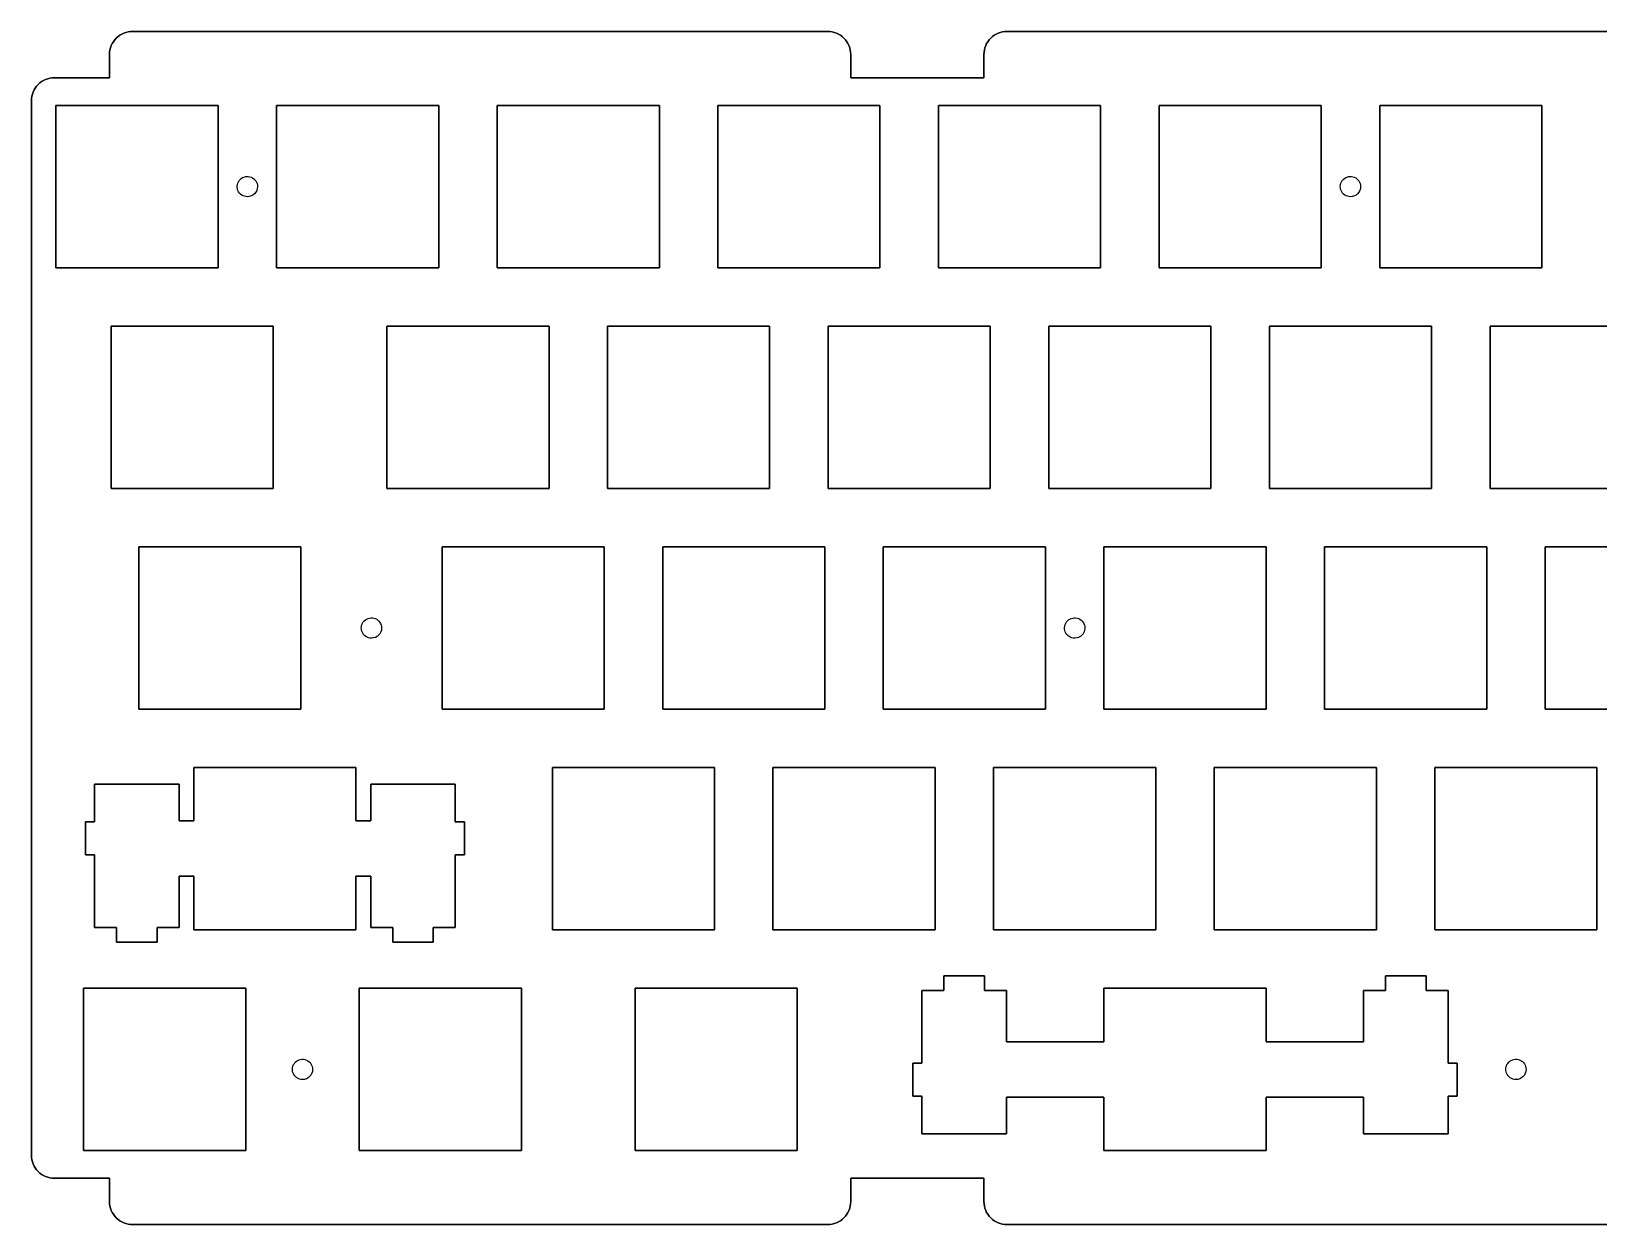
# Model space of a CAD drawing. Extents: x 3 to 307, y 3 to 106.
# Drawn here: x 3 to 138.4, y 3 to 106 of the extents above; entities that cross this region are included whole.
import ezdxf

# ---------------------------------------------------------------- set-up
doc = ezdxf.new("R2010")
doc.units = 0
doc.layers.get('0').update_dxf_attribs({"linetype": 'CONTINUOUS'})

msp = doc.modelspace()

# ---------------------------------------------------------------- linework, layer by layer
at = {"color": 7}
for points in [[(11.79, 106.04), (11.79, 106.04), (71.79, 106.04), (71.79, 106.04), (11.79, 106.04)], [(11.79, 106.04)], [(71.79, 106.04), (71.79, 106.04)], [(87.29, 106.04), (87.29, 106.04), (147.29, 106.04), (147.29, 106.04), (87.29, 106.04)], [(87.29, 106.04)], [(9.79, 104.04), (9.79, 104.04)], [(9.79, 102.04), (9.79, 102.04), (9.79, 104.04), (9.79, 104.04), (9.79, 102.04)], [(73.79, 104.04), (73.79, 104.04), (73.79, 102.04), (73.79, 102.04), (73.79, 104.04)], [(73.79, 104.04)], [(85.29, 104.04), (85.29, 104.04)], [(85.29, 102.04), (85.29, 102.04), (85.29, 104.04), (85.29, 104.04), (85.29, 102.04)], [(5.04, 102.04), (9.79, 102.04), (9.79, 102.04), (5.04, 102.04), (5.04, 102.04)], [(5.04, 102.04)], [(73.79, 102.04), (85.29, 102.04), (85.29, 102.04), (73.79, 102.04), (73.79, 102.04)], [(3.04, 100.04), (3.04, 100.04)], [(3.04, 9.04), (3.04, 9.04), (3.04, 100.04), (3.04, 100.04), (3.04, 9.04), (3.04, 9.04)], [(19.165, 99.64), (19.165, 99.64), (5.165, 99.64), (5.165, 99.64), (19.165, 99.64)], [(5.165, 99.64), (5.165, 99.64), (5.165, 85.64), (5.165, 85.64), (5.165, 99.64)], [(19.165, 85.64), (19.165, 85.64), (19.165, 99.64), (19.165, 99.64), (19.165, 85.64)], [(38.215, 99.64), (38.215, 99.64), (24.215, 99.64), (24.215, 99.64), (38.215, 99.64)], [(24.215, 99.64), (24.215, 99.64), (24.215, 85.64), (24.215, 85.64), (24.215, 99.64)], [(38.215, 85.64), (38.215, 85.64), (38.215, 99.64), (38.215, 99.64), (38.215, 85.64)], [(57.265, 99.64), (57.265, 99.64), (43.265, 99.64), (43.265, 99.64), (57.265, 99.64)], [(43.265, 99.64), (43.265, 99.64), (43.265, 85.64), (43.265, 85.64), (43.265, 99.64)], [(57.265, 85.64), (57.265, 85.64), (57.265, 99.64), (57.265, 99.64), (57.265, 85.64)], [(76.315, 99.64), (76.315, 99.64), (62.315, 99.64), (62.315, 99.64), (76.315, 99.64)], [(62.315, 99.64), (62.315, 99.64), (62.315, 85.64), (62.315, 85.64), (62.315, 99.64)], [(76.315, 85.64), (76.315, 85.64), (76.315, 99.64), (76.315, 99.64), (76.315, 85.64)], [(95.365, 99.64), (95.365, 99.64), (81.365, 99.64), (81.365, 99.64), (95.365, 99.64)], [(81.365, 99.64), (81.365, 99.64), (81.365, 85.64), (81.365, 85.64), (81.365, 99.64)], [(95.365, 85.64), (95.365, 85.64), (95.365, 99.64), (95.365, 99.64), (95.365, 85.64)], [(114.415, 99.64), (114.415, 99.64), (100.415, 99.64), (100.415, 99.64), (114.415, 99.64)], [(100.415, 99.64), (100.415, 99.64), (100.415, 85.64), (100.415, 85.64), (100.415, 99.64)], [(114.415, 85.64), (114.415, 85.64), (114.415, 99.64), (114.415, 99.64), (114.415, 85.64)], [(133.465, 99.64), (133.465, 99.64), (119.465, 99.64), (119.465, 99.64), (133.465, 99.64)], [(119.465, 99.64), (119.465, 99.64), (119.465, 85.64), (119.465, 85.64), (119.465, 99.64)], [(133.465, 85.64), (133.465, 85.64), (133.465, 99.64), (133.465, 99.64), (133.465, 85.64)], [(21.69, 91.765)], [(116.94, 91.765)], [(5.165, 85.64), (5.165, 85.64), (19.165, 85.64), (19.165, 85.64), (5.165, 85.64)], [(24.215, 85.64), (24.215, 85.64), (38.215, 85.64), (38.215, 85.64), (24.215, 85.64)], [(43.265, 85.64), (43.265, 85.64), (57.265, 85.64), (57.265, 85.64), (43.265, 85.64)], [(62.315, 85.64), (62.315, 85.64), (76.315, 85.64), (76.315, 85.64), (62.315, 85.64)], [(81.365, 85.64), (81.365, 85.64), (95.365, 85.64), (95.365, 85.64), (81.365, 85.64)], [(100.415, 85.64), (100.415, 85.64), (114.415, 85.64), (114.415, 85.64), (100.415, 85.64)], [(119.465, 85.64), (119.465, 85.64), (133.465, 85.64), (133.465, 85.64), (119.465, 85.64)], [(23.9275, 80.59), (23.9275, 80.59), (9.9275, 80.59), (9.9275, 80.59), (23.9275, 80.59)], [(9.9275, 80.59), (9.9275, 80.59), (9.9275, 66.59), (9.9275, 66.59), (9.9275, 80.59)], [(23.9275, 66.59), (23.9275, 66.59), (23.9275, 80.59), (23.9275, 80.59), (23.9275, 66.59)], [(47.74, 80.59), (47.74, 80.59), (33.74, 80.59), (33.74, 80.59), (47.74, 80.59)], [(33.74, 80.59), (33.74, 80.59), (33.74, 66.59), (33.74, 66.59), (33.74, 80.59)], [(47.74, 66.59), (47.74, 66.59), (47.74, 80.59), (47.74, 80.59), (47.74, 66.59)], [(66.79, 80.59), (66.79, 80.59), (52.79, 80.59), (52.79, 80.59), (66.79, 80.59)], [(52.79, 80.59), (52.79, 80.59), (52.79, 66.59), (52.79, 66.59), (52.79, 80.59)], [(66.79, 66.59), (66.79, 66.59), (66.79, 80.59), (66.79, 80.59), (66.79, 66.59)], [(85.84, 80.59), (85.84, 80.59), (71.84, 80.59), (71.84, 80.59), (85.84, 80.59)], [(71.84, 80.59), (71.84, 80.59), (71.84, 66.59), (71.84, 66.59), (71.84, 80.59)], [(85.84, 66.59), (85.84, 66.59), (85.84, 80.59), (85.84, 80.59), (85.84, 66.59)], [(104.89, 80.59), (104.89, 80.59), (90.89, 80.59), (90.89, 80.59), (104.89, 80.59)], [(90.89, 80.59), (90.89, 80.59), (90.89, 66.59), (90.89, 66.59), (90.89, 80.59)], [(104.89, 66.59), (104.89, 66.59), (104.89, 80.59), (104.89, 80.59), (104.89, 66.59)], [(123.94, 80.59), (123.94, 80.59), (109.94, 80.59), (109.94, 80.59), (123.94, 80.59)], [(109.94, 80.59), (109.94, 80.59), (109.94, 66.59), (109.94, 66.59), (109.94, 80.59)], [(123.94, 66.59), (123.94, 66.59), (123.94, 80.59), (123.94, 80.59), (123.94, 66.59)], [(142.99, 80.59), (142.99, 80.59), (128.99, 80.59), (128.99, 80.59), (142.99, 80.59)], [(128.99, 80.59), (128.99, 80.59), (128.99, 66.59), (128.99, 66.59), (128.99, 80.59)], [(9.9275, 66.59), (9.9275, 66.59), (23.9275, 66.59), (23.9275, 66.59), (9.9275, 66.59)], [(33.74, 66.59), (33.74, 66.59), (47.74, 66.59), (47.74, 66.59), (33.74, 66.59)], [(52.79, 66.59), (52.79, 66.59), (66.79, 66.59), (66.79, 66.59), (52.79, 66.59)], [(71.84, 66.59), (71.84, 66.59), (85.84, 66.59), (85.84, 66.59), (71.84, 66.59)], [(90.89, 66.59), (90.89, 66.59), (104.89, 66.59), (104.89, 66.59), (90.89, 66.59)], [(109.94, 66.59), (109.94, 66.59), (123.94, 66.59), (123.94, 66.59), (109.94, 66.59)], [(128.99, 66.59), (128.99, 66.59), (142.99, 66.59), (142.99, 66.59), (128.99, 66.59)], [(26.30875, 61.54), (26.30875, 61.54), (12.30875, 61.54), (12.30875, 61.54), (26.30875, 61.54)], [(12.30875, 61.54), (12.30875, 61.54), (12.30875, 47.54), (12.30875, 47.54), (12.30875, 61.54)], [(26.30875, 47.54), (26.30875, 47.54), (26.30875, 61.54), (26.30875, 61.54), (26.30875, 47.54)], [(52.5025, 61.54), (52.5025, 61.54), (38.5025, 61.54), (38.5025, 61.54), (52.5025, 61.54)], [(38.5025, 61.54), (38.5025, 61.54), (38.5025, 47.54), (38.5025, 47.54), (38.5025, 61.54)], [(52.5025, 47.54), (52.5025, 47.54), (52.5025, 61.54), (52.5025, 61.54), (52.5025, 47.54)], [(71.5525, 61.54), (71.5525, 61.54), (57.5525, 61.54), (57.5525, 61.54), (71.5525, 61.54)], [(57.5525, 61.54), (57.5525, 61.54), (57.5525, 47.54), (57.5525, 47.54), (57.5525, 61.54)], [(71.5525, 47.54), (71.5525, 47.54), (71.5525, 61.54), (71.5525, 61.54), (71.5525, 47.54)], [(90.6025, 61.54), (90.6025, 61.54), (76.6025, 61.54), (76.6025, 61.54), (90.6025, 61.54)], [(76.6025, 61.54), (76.6025, 61.54), (76.6025, 47.54), (76.6025, 47.54), (76.6025, 61.54)], [(90.6025, 47.54), (90.6025, 47.54), (90.6025, 61.54), (90.6025, 61.54), (90.6025, 47.54)], [(109.6525, 61.54), (109.6525, 61.54), (95.6525, 61.54), (95.6525, 61.54), (109.6525, 61.54)], [(95.6525, 61.54), (95.6525, 61.54), (95.6525, 47.54), (95.6525, 47.54), (95.6525, 61.54)], [(109.6525, 47.54), (109.6525, 47.54), (109.6525, 61.54), (109.6525, 61.54), (109.6525, 47.54)], [(128.7025, 61.54), (128.7025, 61.54), (114.7025, 61.54), (114.7025, 61.54), (128.7025, 61.54)], [(114.7025, 61.54), (114.7025, 61.54), (114.7025, 47.54), (114.7025, 47.54), (114.7025, 61.54)], [(128.7025, 47.54), (128.7025, 47.54), (128.7025, 61.54), (128.7025, 61.54), (128.7025, 47.54)], [(147.7525, 61.54), (147.7525, 61.54), (133.7525, 61.54), (133.7525, 61.54), (147.7525, 61.54)], [(133.7525, 61.54), (133.7525, 61.54), (133.7525, 47.54), (133.7525, 47.54), (133.7525, 61.54)], [(32.405625, 53.665)], [(93.1275, 53.665)], [(12.30875, 47.54), (12.30875, 47.54), (26.30875, 47.54), (26.30875, 47.54), (12.30875, 47.54)], [(38.5025, 47.54), (38.5025, 47.54), (52.5025, 47.54), (52.5025, 47.54), (38.5025, 47.54)], [(57.5525, 47.54), (57.5525, 47.54), (71.5525, 47.54), (71.5525, 47.54), (57.5525, 47.54)], [(76.6025, 47.54), (76.6025, 47.54), (90.6025, 47.54), (90.6025, 47.54), (76.6025, 47.54)], [(95.6525, 47.54), (95.6525, 47.54), (109.6525, 47.54), (109.6525, 47.54), (95.6525, 47.54)], [(114.7025, 47.54), (114.7025, 47.54), (128.7025, 47.54), (128.7025, 47.54), (114.7025, 47.54)], [(133.7525, 47.54), (133.7525, 47.54), (147.7525, 47.54), (147.7525, 47.54), (133.7525, 47.54)], [(17.0713, 42.49), (17.0713, 42.49), (31.0713, 42.49), (31.0713, 42.49), (17.0713, 42.49)], [(17.0713, 37.88625), (17.0713, 37.88625), (17.0713, 42.49), (17.0713, 42.49), (17.0713, 37.88625)], [(31.0713, 42.49), (31.0713, 42.49), (31.0713, 37.88625), (31.0713, 37.88625), (31.0713, 42.49)], [(62.0275, 42.49), (62.0275, 42.49), (48.0275, 42.49), (48.0275, 42.49), (62.0275, 42.49)], [(48.0275, 42.49), (48.0275, 42.49), (48.0275, 28.49), (48.0275, 28.49), (48.0275, 42.49)], [(62.0275, 28.49), (62.0275, 28.49), (62.0275, 42.49), (62.0275, 42.49), (62.0275, 28.49)], [(81.0775, 42.49), (81.0775, 42.49), (67.0775, 42.49), (67.0775, 42.49), (81.0775, 42.49)], [(67.0775, 42.49), (67.0775, 42.49), (67.0775, 28.49), (67.0775, 28.49), (67.0775, 42.49)], [(81.0775, 28.49), (81.0775, 28.49), (81.0775, 42.49), (81.0775, 42.49), (81.0775, 28.49)], [(100.1275, 42.49), (100.1275, 42.49), (86.1275, 42.49), (86.1275, 42.49), (100.1275, 42.49)], [(86.1275, 42.49), (86.1275, 42.49), (86.1275, 28.49), (86.1275, 28.49), (86.1275, 42.49)], [(100.1275, 28.49), (100.1275, 28.49), (100.1275, 42.49), (100.1275, 42.49), (100.1275, 28.49)], [(119.1775, 42.49), (119.1775, 42.49), (105.1775, 42.49), (105.1775, 42.49), (119.1775, 42.49)], [(105.1775, 42.49), (105.1775, 42.49), (105.1775, 28.49), (105.1775, 28.49), (105.1775, 42.49)], [(119.1775, 28.49), (119.1775, 28.49), (119.1775, 42.49), (119.1775, 42.49), (119.1775, 28.49)], [(138.2275, 42.49), (138.2275, 42.49), (124.2275, 42.49), (124.2275, 42.49), (138.2275, 42.49)], [(124.2275, 42.49), (124.2275, 42.49), (124.2275, 28.49), (124.2275, 28.49), (124.2275, 42.49)], [(138.2275, 28.49), (138.2275, 28.49), (138.2275, 42.49), (138.2275, 42.49), (138.2275, 28.49)], [(8.4988, 41.06125), (8.4988, 41.06125), (15.8013, 41.06125), (15.8013, 41.06125), (8.4988, 41.06125)], [(8.4988, 37.806875), (8.4988, 37.806875), (8.4988, 41.06125), (8.4988, 41.06125), (8.4988, 37.806875)], [(15.8013, 41.06125), (15.8013, 41.06125), (15.8013, 37.88625), (15.8013, 37.88625), (15.8013, 41.06125)], [(32.3413, 41.06125), (32.3413, 41.06125), (39.6438, 41.06125), (39.6438, 41.06125), (32.3413, 41.06125)], [(32.3413, 37.88625), (32.3413, 37.88625), (32.3413, 41.06125), (32.3413, 41.06125), (32.3413, 37.88625)], [(39.6438, 41.06125), (39.6438, 41.06125), (39.6438, 37.806875), (39.6438, 37.806875), (39.6438, 41.06125)], [(7.70505, 37.806875), (7.70505, 37.806875), (8.4988, 37.806875), (8.4988, 37.806875), (7.70505, 37.806875)], [(7.70505, 34.949375), (7.70505, 34.949375), (7.70505, 37.806875), (7.70505, 37.806875), (7.70505, 34.949375)], [(15.8013, 37.88625), (15.8013, 37.88625), (17.0713, 37.88625), (17.0713, 37.88625), (15.8013, 37.88625)], [(31.0713, 37.88625), (31.0713, 37.88625), (32.3413, 37.88625), (32.3413, 37.88625), (31.0713, 37.88625)], [(39.6438, 37.806875), (39.6438, 37.806875), (40.43755, 37.806875), (40.43755, 37.806875), (39.6438, 37.806875)], [(40.43755, 37.806875), (40.43755, 37.806875), (40.43755, 34.949375), (40.43755, 34.949375), (40.43755, 37.806875)], [(8.4988, 34.949375), (8.4988, 34.949375), (7.70505, 34.949375), (7.70505, 34.949375), (8.4988, 34.949375)], [(8.4988, 28.67875), (8.4988, 28.67875), (8.4988, 34.949375), (8.4988, 34.949375), (8.4988, 28.67875)], [(40.43755, 34.949375), (40.43755, 34.949375), (39.6438, 34.949375), (39.6438, 34.949375), (40.43755, 34.949375)], [(39.6438, 34.949375), (39.6438, 34.949375), (39.6438, 28.67875), (39.6438, 28.67875), (39.6438, 34.949375)], [(17.0713, 33.12375), (17.0713, 33.12375), (15.8013, 33.12375), (15.8013, 33.12375), (17.0713, 33.12375)], [(15.8013, 33.12375), (15.8013, 33.12375), (15.8013, 28.67875), (15.8013, 28.67875), (15.8013, 33.12375)], [(17.0713, 28.49), (17.0713, 28.49), (17.0713, 33.12375), (17.0713, 33.12375), (17.0713, 28.49)], [(32.3413, 33.12375), (32.3413, 33.12375), (31.0713, 33.12375), (31.0713, 33.12375), (32.3413, 33.12375)], [(31.0713, 33.12375), (31.0713, 33.12375), (31.0713, 28.49), (31.0713, 28.49), (31.0713, 33.12375)], [(32.3413, 28.67875), (32.3413, 28.67875), (32.3413, 33.12375), (32.3413, 33.12375), (32.3413, 28.67875)], [(10.4038, 28.67875), (10.4038, 28.67875), (8.4988, 28.67875), (8.4988, 28.67875), (10.4038, 28.67875)], [(10.4038, 27.40875), (10.4038, 27.40875), (10.4038, 28.67875), (10.4038, 28.67875), (10.4038, 27.40875)], [(15.8013, 28.67875), (15.8013, 28.67875), (13.8963, 28.67875), (13.8963, 28.67875), (15.8013, 28.67875)], [(13.8963, 28.67875), (13.8963, 28.67875), (13.8963, 27.40875), (13.8963, 27.40875), (13.8963, 28.67875)], [(31.0713, 28.49), (31.0713, 28.49), (17.0713, 28.49), (17.0713, 28.49), (31.0713, 28.49)], [(34.2463, 28.67875), (34.2463, 28.67875), (32.3413, 28.67875), (32.3413, 28.67875), (34.2463, 28.67875)], [(34.2463, 27.40875), (34.2463, 27.40875), (34.2463, 28.67875), (34.2463, 28.67875), (34.2463, 27.40875)], [(39.6438, 28.67875), (39.6438, 28.67875), (37.7388, 28.67875), (37.7388, 28.67875), (39.6438, 28.67875)], [(37.7388, 28.67875), (37.7388, 28.67875), (37.7388, 27.40875), (37.7388, 27.40875), (37.7388, 28.67875)], [(48.0275, 28.49), (48.0275, 28.49), (62.0275, 28.49), (62.0275, 28.49), (48.0275, 28.49)], [(67.0775, 28.49), (67.0775, 28.49), (81.0775, 28.49), (81.0775, 28.49), (67.0775, 28.49)], [(86.1275, 28.49), (86.1275, 28.49), (100.1275, 28.49), (100.1275, 28.49), (86.1275, 28.49)], [(105.1775, 28.49), (105.1775, 28.49), (119.1775, 28.49), (119.1775, 28.49), (105.1775, 28.49)], [(124.2275, 28.49), (124.2275, 28.49), (138.2275, 28.49), (138.2275, 28.49), (124.2275, 28.49)], [(13.8963, 27.40875), (13.8963, 27.40875), (10.4038, 27.40875), (10.4038, 27.40875), (13.8963, 27.40875)], [(37.7388, 27.40875), (37.7388, 27.40875), (34.2463, 27.40875), (34.2463, 27.40875), (37.7388, 27.40875)], [(81.84125, 23.25125), (81.84125, 24.52125), (81.84125, 24.52125), (81.84125, 23.25125), (81.84125, 23.25125)], [(81.84125, 24.52125), (85.33375, 24.52125), (85.33375, 24.52125), (81.84125, 24.52125), (81.84125, 24.52125)], [(85.33375, 24.52125), (85.33375, 23.25125), (85.33375, 23.25125), (85.33375, 24.52125), (85.33375, 24.52125)], [(119.97125, 23.25125), (119.97125, 24.52125), (119.97125, 24.52125), (119.97125, 23.25125), (119.97125, 23.25125)], [(119.97125, 24.52125), (123.46375, 24.52125), (123.46375, 24.52125), (119.97125, 24.52125), (119.97125, 24.52125)], [(123.46375, 24.52125), (123.46375, 23.25125), (123.46375, 23.25125), (123.46375, 24.52125), (123.46375, 24.52125)], [(21.54625, 23.44), (21.54625, 23.44), (7.54625, 23.44), (7.54625, 23.44), (21.54625, 23.44)], [(7.54625, 23.44), (7.54625, 23.44), (7.54625, 9.44), (7.54625, 9.44), (7.54625, 23.44)], [(21.54625, 9.44), (21.54625, 9.44), (21.54625, 23.44), (21.54625, 23.44), (21.54625, 9.44)], [(45.35875, 23.44), (45.35875, 23.44), (31.35875, 23.44), (31.35875, 23.44), (45.35875, 23.44)], [(31.35875, 23.44), (31.35875, 23.44), (31.35875, 9.44), (31.35875, 9.44), (31.35875, 23.44)], [(45.35875, 9.44), (45.35875, 9.44), (45.35875, 23.44), (45.35875, 23.44), (45.35875, 9.44)], [(69.17125, 23.44), (69.17125, 23.44), (55.17125, 23.44), (55.17125, 23.44), (69.17125, 23.44)], [(55.17125, 23.44), (55.17125, 23.44), (55.17125, 9.44), (55.17125, 9.44), (55.17125, 23.44)], [(69.17125, 9.44), (69.17125, 9.44), (69.17125, 23.44), (69.17125, 23.44), (69.17125, 9.44)], [(79.93625, 16.980625), (79.93625, 23.25125), (79.93625, 23.25125), (79.93625, 16.980625), (79.93625, 16.980625)], [(79.93625, 23.25125), (81.84125, 23.25125), (81.84125, 23.25125), (79.93625, 23.25125), (79.93625, 23.25125)], [(85.33375, 23.25125), (87.23875, 23.25125), (87.23875, 23.25125), (85.33375, 23.25125), (85.33375, 23.25125)], [(87.23875, 23.25125), (87.23875, 18.80625), (87.23875, 18.80625), (87.23875, 23.25125), (87.23875, 23.25125)], [(95.6525, 18.80625), (95.6525, 23.44), (95.6525, 23.44), (95.6525, 18.80625), (95.6525, 18.80625)], [(95.6525, 23.44), (109.6525, 23.44), (109.6525, 23.44), (95.6525, 23.44), (95.6525, 23.44)], [(109.6525, 23.44), (109.6525, 18.80625), (109.6525, 18.80625), (109.6525, 23.44), (109.6525, 23.44)], [(118.06625, 18.80625), (118.06625, 23.25125), (118.06625, 23.25125), (118.06625, 18.80625), (118.06625, 18.80625)], [(118.06625, 23.25125), (119.97125, 23.25125), (119.97125, 23.25125), (118.06625, 23.25125), (118.06625, 23.25125)], [(123.46375, 23.25125), (125.36875, 23.25125), (125.36875, 23.25125), (123.46375, 23.25125), (123.46375, 23.25125)], [(125.36875, 23.25125), (125.36875, 16.980625), (125.36875, 16.980625), (125.36875, 23.25125), (125.36875, 23.25125)], [(87.23875, 18.80625), (95.6525, 18.80625), (95.6525, 18.80625), (87.23875, 18.80625), (87.23875, 18.80625)], [(109.6525, 18.80625), (118.06625, 18.80625), (118.06625, 18.80625), (109.6525, 18.80625), (109.6525, 18.80625)], [(79.1425, 16.980625), (79.93625, 16.980625), (79.93625, 16.980625), (79.1425, 16.980625), (79.1425, 16.980625)], [(79.1425, 14.123125), (79.1425, 16.980625), (79.1425, 16.980625), (79.1425, 14.123125), (79.1425, 14.123125)], [(125.36875, 16.980625), (126.1625, 16.980625), (126.1625, 16.980625), (125.36875, 16.980625), (125.36875, 16.980625)], [(126.1625, 16.980625), (126.1625, 14.123125), (126.1625, 14.123125), (126.1625, 16.980625), (126.1625, 16.980625)], [(26.4525, 15.565)], [(131.2275, 15.565)], [(79.93625, 14.123125), (79.1425, 14.123125), (79.1425, 14.123125), (79.93625, 14.123125), (79.93625, 14.123125)], [(79.93625, 10.86875), (79.93625, 14.123125), (79.93625, 14.123125), (79.93625, 10.86875), (79.93625, 10.86875)], [(87.23875, 14.04375), (87.23875, 10.86875), (87.23875, 10.86875), (87.23875, 14.04375), (87.23875, 14.04375)], [(95.6525, 14.04375), (87.23875, 14.04375), (87.23875, 14.04375), (95.6525, 14.04375), (95.6525, 14.04375)], [(95.6525, 9.44), (95.6525, 14.04375), (95.6525, 14.04375), (95.6525, 9.44), (95.6525, 9.44)], [(109.6525, 14.04375), (109.6525, 9.44), (109.6525, 9.44), (109.6525, 14.04375), (109.6525, 14.04375)], [(118.06625, 14.04375), (109.6525, 14.04375), (109.6525, 14.04375), (118.06625, 14.04375), (118.06625, 14.04375)], [(118.06625, 10.86875), (118.06625, 14.04375), (118.06625, 14.04375), (118.06625, 10.86875), (118.06625, 10.86875)], [(125.36875, 14.123125), (125.36875, 10.86875), (125.36875, 10.86875), (125.36875, 14.123125), (125.36875, 14.123125)], [(126.1625, 14.123125), (125.36875, 14.123125), (125.36875, 14.123125), (126.1625, 14.123125), (126.1625, 14.123125)], [(87.23875, 10.86875), (79.93625, 10.86875), (79.93625, 10.86875), (87.23875, 10.86875), (87.23875, 10.86875)], [(125.36875, 10.86875), (118.06625, 10.86875), (118.06625, 10.86875), (125.36875, 10.86875), (125.36875, 10.86875)], [(7.54625, 9.44), (7.54625, 9.44), (21.54625, 9.44), (21.54625, 9.44), (7.54625, 9.44)], [(31.35875, 9.44), (31.35875, 9.44), (45.35875, 9.44), (45.35875, 9.44), (31.35875, 9.44)], [(55.17125, 9.44), (55.17125, 9.44), (69.17125, 9.44), (69.17125, 9.44), (55.17125, 9.44)], [(109.6525, 9.44), (95.6525, 9.44), (95.6525, 9.44), (109.6525, 9.44), (109.6525, 9.44)], [(9.79, 7.04), (9.79, 7.04), (5.04, 7.04), (5.04, 7.04), (9.79, 7.04)], [(5.04, 7.04), (5.04, 7.04)], [(9.79, 5.04), (9.79, 5.04), (9.79, 7.04), (9.79, 7.04), (9.79, 5.04)], [(85.29, 7.04), (85.29, 7.04), (73.79, 7.04), (73.79, 7.04), (85.29, 7.04)], [(73.79, 7.04), (73.79, 7.04), (73.79, 5.04), (73.79, 5.04), (73.79, 7.04)], [(85.29, 5.04), (85.29, 5.04), (85.29, 7.04), (85.29, 7.04), (85.29, 5.04)], [(9.79, 5.04)], [(73.79, 5.04), (73.79, 5.04)], [(85.29, 5.04)], [(71.79, 3.04), (71.79, 3.04), (11.79, 3.04), (11.79, 3.04), (71.79, 3.04)], [(11.79, 3.04), (11.79, 3.04)], [(71.79, 3.04)], [(147.29, 3.04), (147.29, 3.04), (87.29, 3.04), (87.29, 3.04), (147.29, 3.04)], [(87.29, 3.04), (87.29, 3.04)]]:
    msp.add_lwpolyline(points, close=True, dxfattribs=at)
for points in [[(10.375786, 105.454214), (10.750859, 105.829286), (11.259567, 106.04), (11.79, 106.04)], [(11.79, 106.04), (11.259567, 106.04), (10.750859, 105.829286), (10.375786, 105.454214)], [(71.79, 106.04), (72.320433, 106.04), (72.829141, 105.829286), (73.204214, 105.454214)], [(73.204214, 105.454214), (72.829141, 105.829286), (72.320433, 106.04), (71.79, 106.04)], [(85.875786, 105.454214), (86.250859, 105.829286), (86.759567, 106.04), (87.29, 106.04)], [(87.29, 106.04), (86.759567, 106.04), (86.250859, 105.829286), (85.875786, 105.454214)], [(9.79, 104.04), (9.79, 104.570433), (10.000714, 105.079141), (10.375786, 105.454214)], [(10.375786, 105.454214), (10.000714, 105.079141), (9.79, 104.570433), (9.79, 104.04)], [(73.204214, 105.454214), (73.579286, 105.079141), (73.79, 104.570433), (73.79, 104.04)], [(73.79, 104.04), (73.79, 104.570433), (73.579286, 105.079141), (73.204214, 105.454214)], [(85.29, 104.04), (85.29, 104.570433), (85.500714, 105.079141), (85.875786, 105.454214)], [(85.875786, 105.454214), (85.500714, 105.079141), (85.29, 104.570433), (85.29, 104.04)], [(3.625786, 101.454214), (4.000859, 101.829286), (4.509567, 102.04), (5.04, 102.04)], [(5.04, 102.04), (4.509567, 102.04), (4.000859, 101.829286), (3.625786, 101.454214)], [(3.04, 100.04), (3.04, 100.570433), (3.250714, 101.079141), (3.625786, 101.454214)], [(3.625786, 101.454214), (3.250714, 101.079141), (3.04, 100.570433), (3.04, 100.04)], [(21.071282, 93.258718), (21.32153, 93.508967), (21.697883, 93.583828), (22.024848, 93.448395)], [(22.024848, 93.448395), (22.351813, 93.312961), (22.565, 92.993904), (22.565, 92.64)], [(116.321282, 93.258718), (116.57153, 93.508967), (116.947883, 93.583828), (117.274848, 93.448395)], [(117.274848, 93.448395), (117.601813, 93.312961), (117.815, 92.993904), (117.815, 92.64)], [(20.881605, 92.305152), (20.746172, 92.632117), (20.821033, 93.00847), (21.071282, 93.258718)], [(21.69, 91.765), (21.336096, 91.765), (21.017039, 91.978187), (20.881605, 92.305152)], [(22.565, 92.64), (22.565, 92.407936), (22.472813, 92.185376), (22.308718, 92.021282)], [(116.131605, 92.305152), (115.996172, 92.632117), (116.071033, 93.00847), (116.321282, 93.258718)], [(116.94, 91.765), (116.586096, 91.765), (116.267039, 91.978187), (116.131605, 92.305152)], [(117.815, 92.64), (117.815, 92.156751), (117.423249, 91.765), (116.94, 91.765)], [(22.308718, 92.021282), (22.144624, 91.857187), (21.922064, 91.765), (21.69, 91.765)], [(31.59723, 54.205152), (31.461797, 54.532117), (31.536658, 54.90847), (31.786907, 55.158718)], [(32.405625, 53.665), (32.051721, 53.665), (31.732664, 53.878187), (31.59723, 54.205152)], [(31.786907, 55.158718), (32.037155, 55.408967), (32.413508, 55.483828), (32.740473, 55.348395)], [(33.280625, 54.54), (33.280625, 54.056751), (32.888874, 53.665), (32.405625, 53.665)], [(32.740473, 55.348395), (33.067438, 55.212961), (33.280625, 54.893904), (33.280625, 54.54)], [(92.319105, 54.205152), (92.183672, 54.532117), (92.258533, 54.90847), (92.508782, 55.158718)], [(93.1275, 53.665), (92.773596, 53.665), (92.454539, 53.878187), (92.319105, 54.205152)], [(92.508782, 55.158718), (92.75903, 55.408967), (93.135383, 55.483828), (93.462348, 55.348395)], [(94.0025, 54.54), (94.0025, 54.056751), (93.610749, 53.665), (93.1275, 53.665)], [(93.462348, 55.348395), (93.789313, 55.212961), (94.0025, 54.893904), (94.0025, 54.54)], [(25.644105, 16.105152), (25.508672, 16.432117), (25.583533, 16.80847), (25.833782, 17.058718)], [(25.833782, 17.058718), (26.08403, 17.308967), (26.460383, 17.383828), (26.787348, 17.248395)], [(26.787348, 17.248395), (27.114313, 17.112961), (27.3275, 16.793904), (27.3275, 16.44)], [(27.3275, 16.44), (27.3275, 16.207936), (27.235313, 15.985376), (27.071218, 15.821282)], [(130.419105, 16.105152), (130.283672, 16.432117), (130.358533, 16.80847), (130.608782, 17.058718)], [(130.608782, 17.058718), (130.85903, 17.308967), (131.235383, 17.383828), (131.562348, 17.248395)], [(131.562348, 17.248395), (131.889313, 17.112961), (132.1025, 16.793904), (132.1025, 16.44)], [(132.1025, 16.44), (132.1025, 16.207936), (132.010313, 15.985376), (131.846218, 15.821282)], [(26.4525, 15.565), (26.098596, 15.565), (25.779539, 15.778187), (25.644105, 16.105152)], [(27.071218, 15.821282), (26.907124, 15.657187), (26.684564, 15.565), (26.4525, 15.565)], [(131.2275, 15.565), (130.873596, 15.565), (130.554539, 15.778187), (130.419105, 16.105152)], [(131.846218, 15.821282), (131.682124, 15.657187), (131.459564, 15.565), (131.2275, 15.565)], [(3.625786, 7.625786), (3.250714, 8.000859), (3.04, 8.509567), (3.04, 9.04)], [(3.04, 9.04), (3.04, 8.509567), (3.250714, 8.000859), (3.625786, 7.625786)], [(5.04, 7.04), (4.509567, 7.04), (4.000859, 7.250714), (3.625786, 7.625786)], [(3.625786, 7.625786), (4.000859, 7.250714), (4.509567, 7.04), (5.04, 7.04)], [(10.375786, 3.625786), (10.000714, 4.000859), (9.79, 4.509567), (9.79, 5.04)], [(9.79, 5.04), (9.79, 4.509567), (10.000714, 4.000859), (10.375786, 3.625786)], [(73.79, 5.04), (73.79, 4.509567), (73.579286, 4.000859), (73.204214, 3.625786)], [(73.204214, 3.625786), (73.579286, 4.000859), (73.79, 4.509567), (73.79, 5.04)], [(85.875786, 3.625786), (85.500714, 4.000859), (85.29, 4.509567), (85.29, 5.04)], [(85.29, 5.04), (85.29, 4.509567), (85.500714, 4.000859), (85.875786, 3.625786)], [(11.79, 3.04), (11.259567, 3.04), (10.750859, 3.250714), (10.375786, 3.625786)], [(10.375786, 3.625786), (10.750859, 3.250714), (11.259567, 3.04), (11.79, 3.04)], [(73.204214, 3.625786), (72.829141, 3.250714), (72.320433, 3.04), (71.79, 3.04)], [(71.79, 3.04), (72.320433, 3.04), (72.829141, 3.250714), (73.204214, 3.625786)], [(87.29, 3.04), (86.759567, 3.04), (86.250859, 3.250714), (85.875786, 3.625786)], [(85.875786, 3.625786), (86.250859, 3.250714), (86.759567, 3.04), (87.29, 3.04)]]:
    msp.add_open_spline(points, degree=3, dxfattribs=at)

doc.saveas('drawing.dxf')
